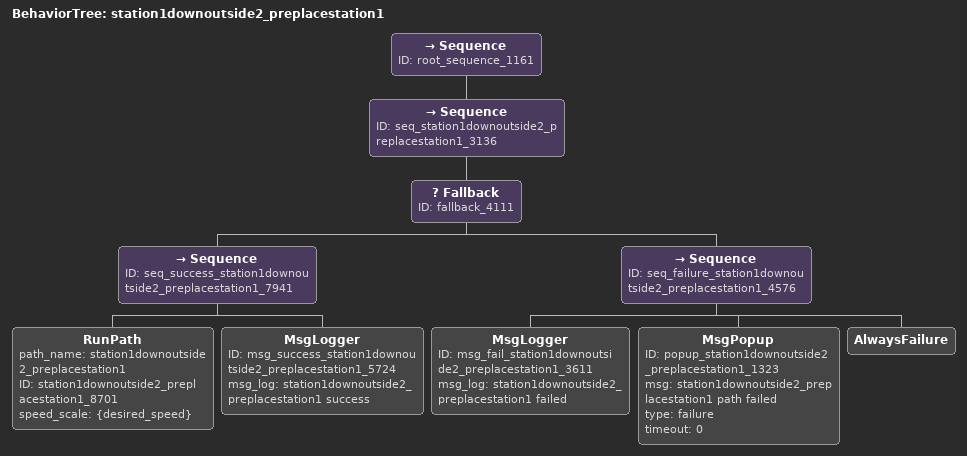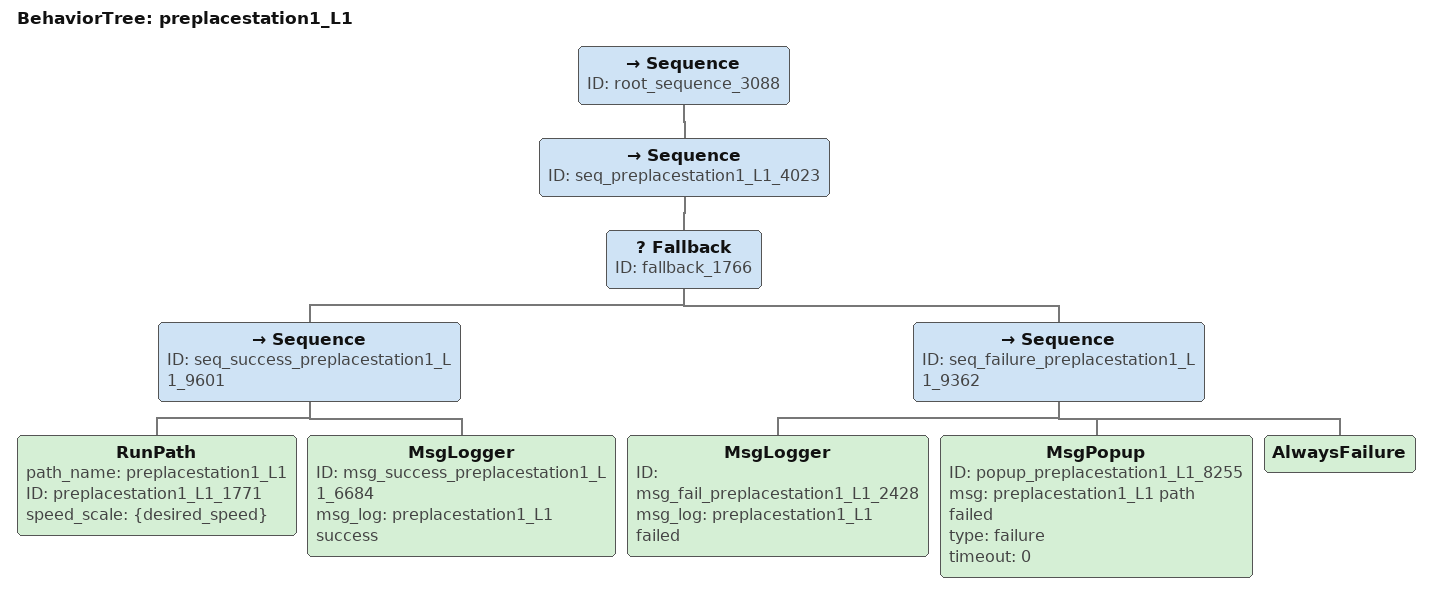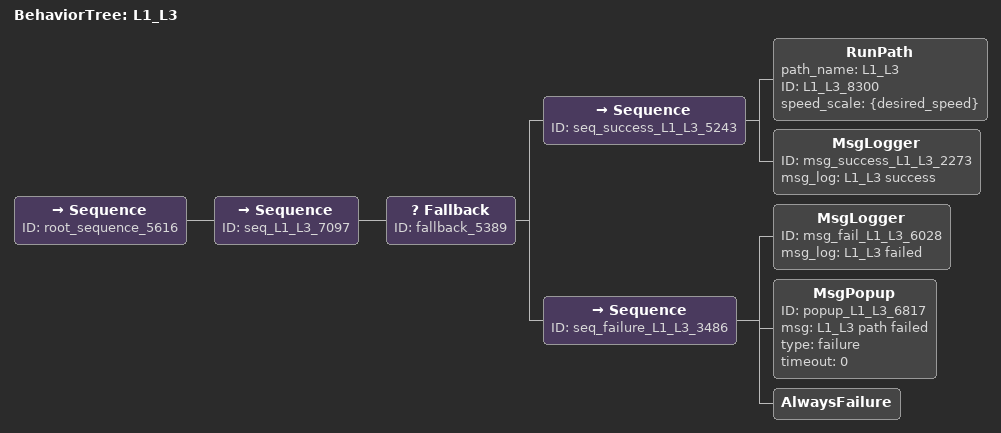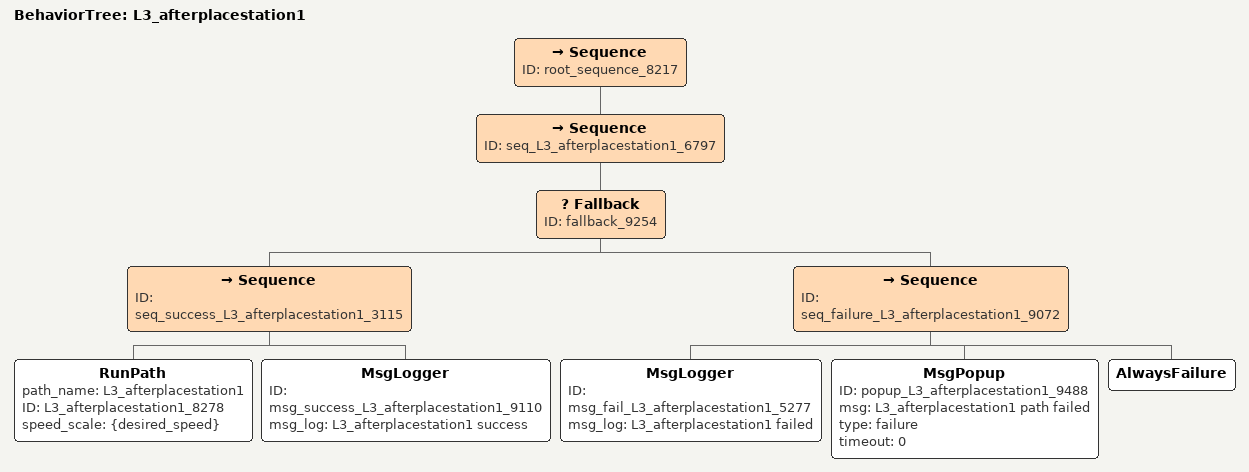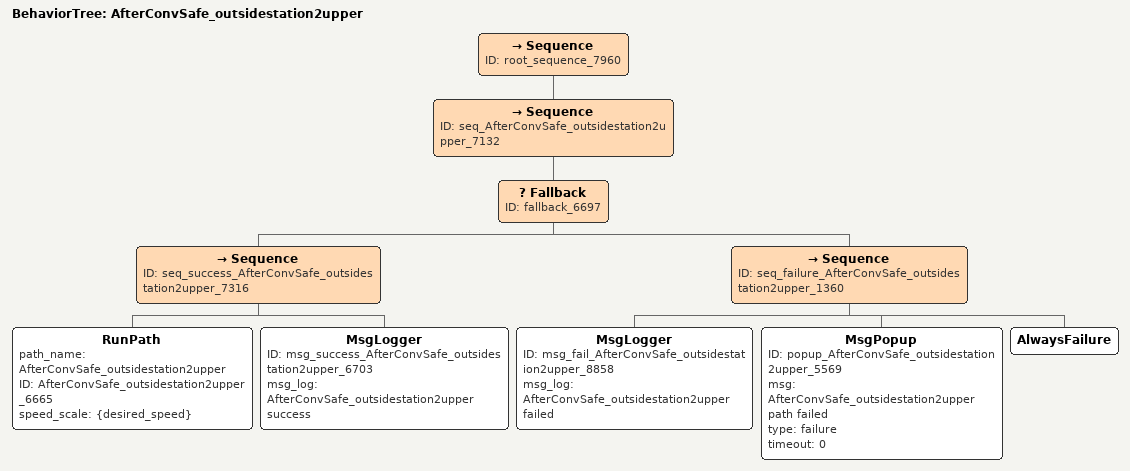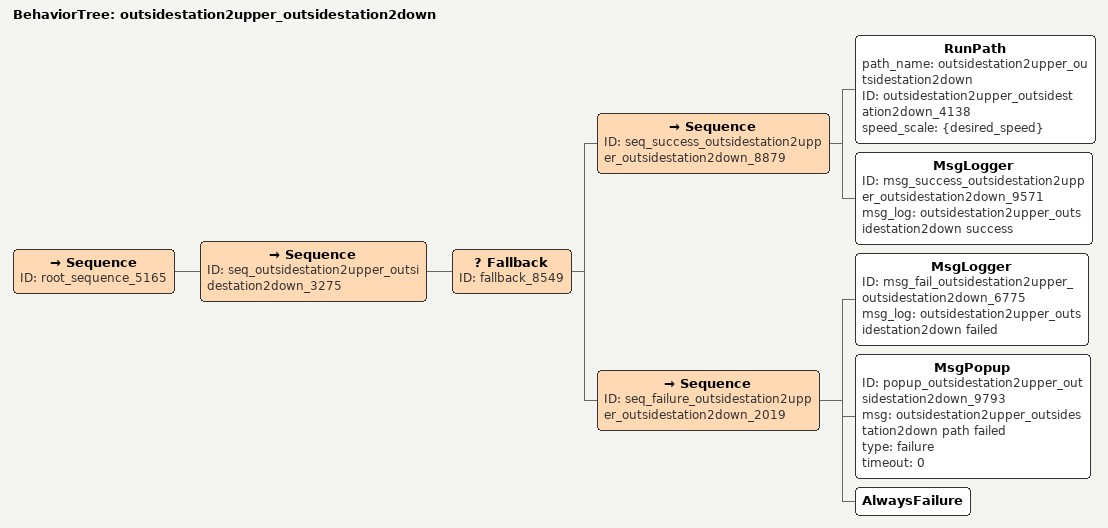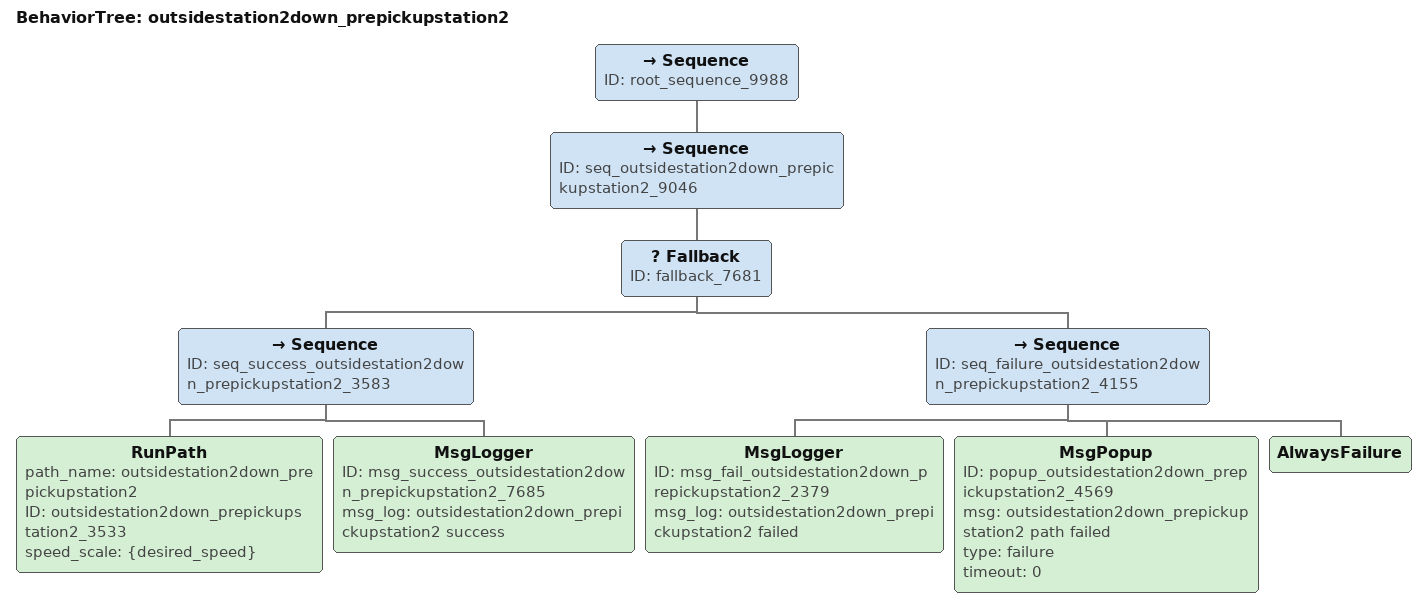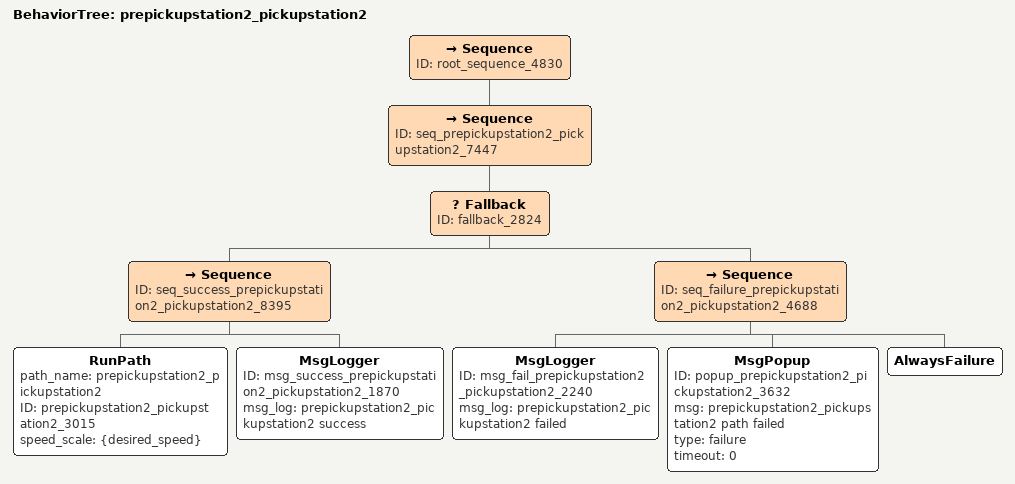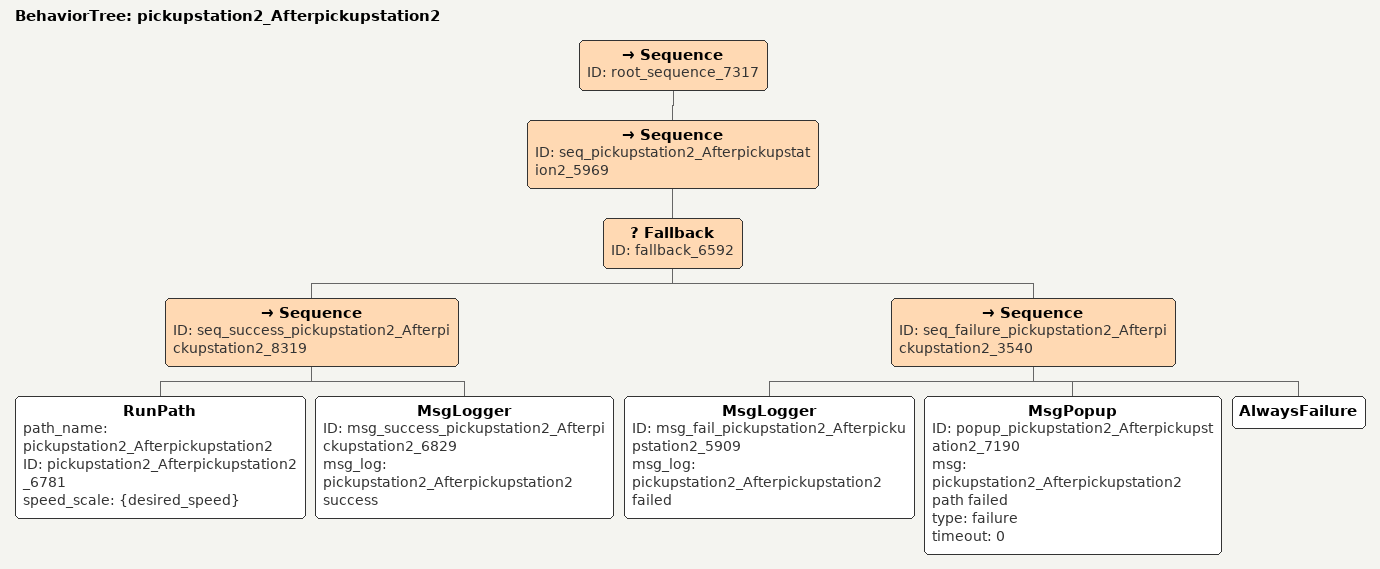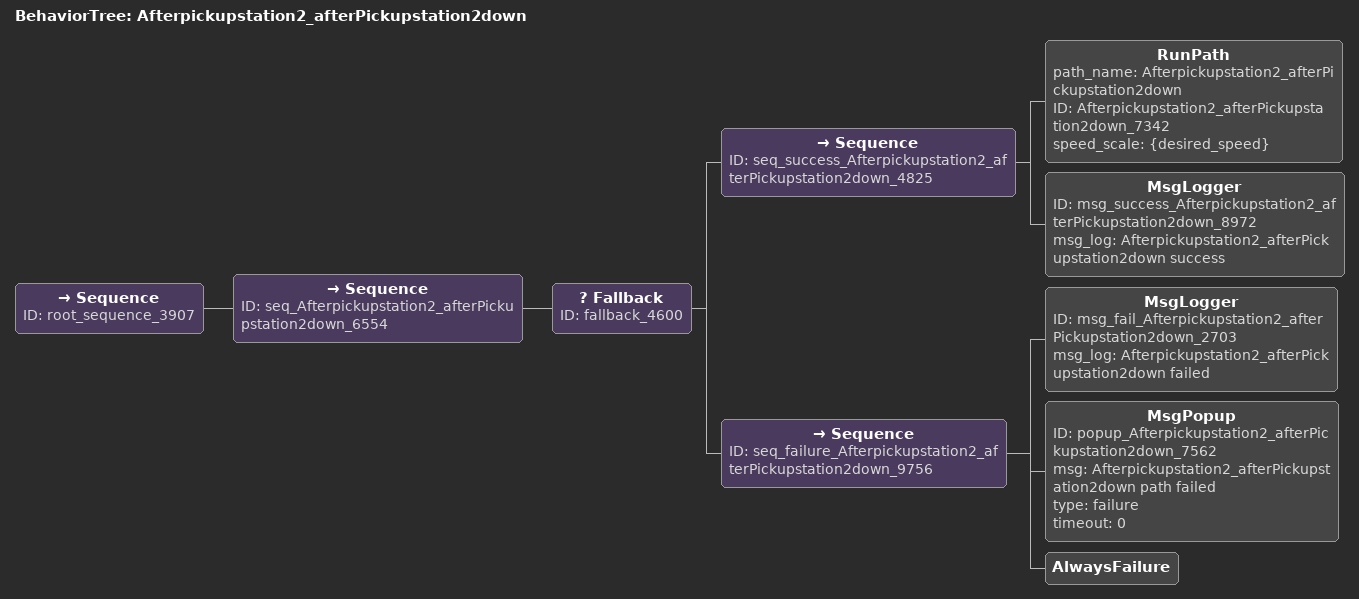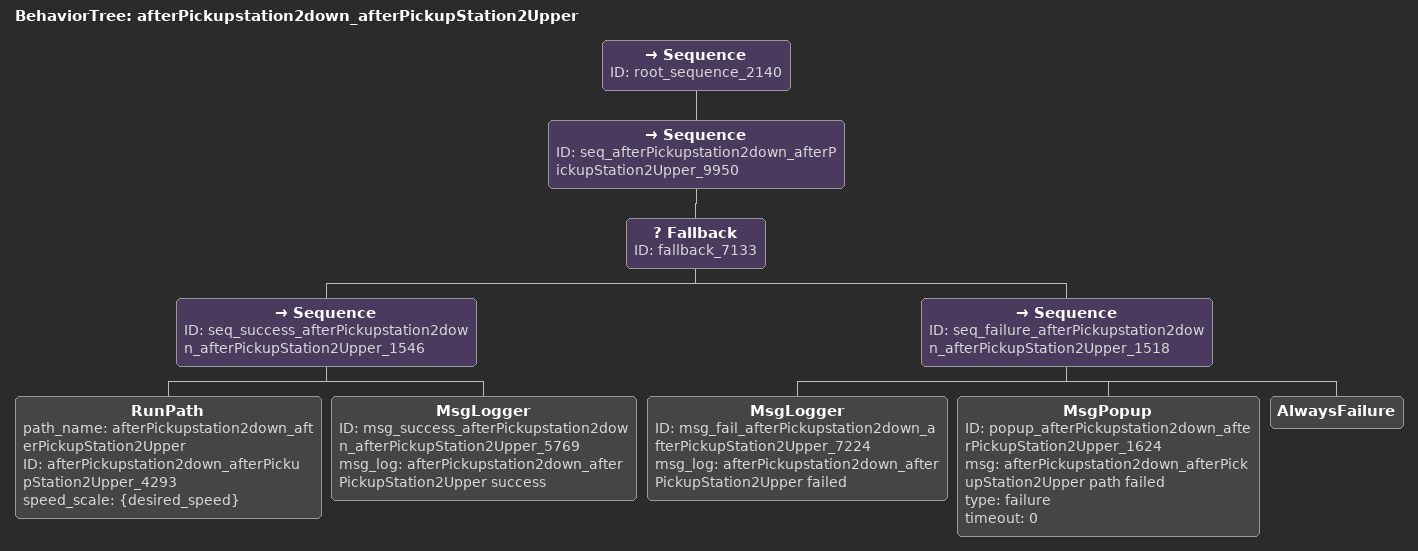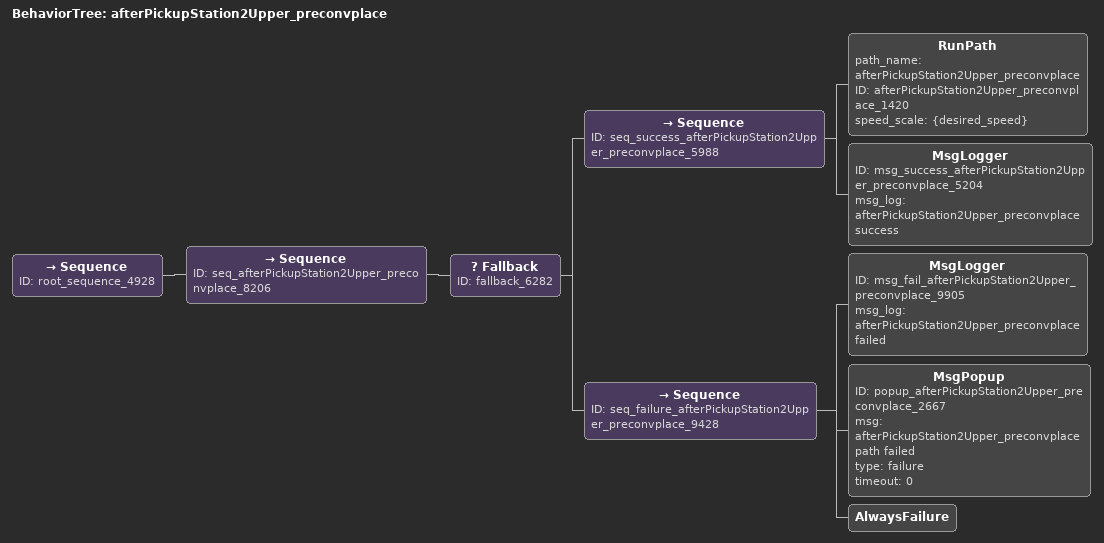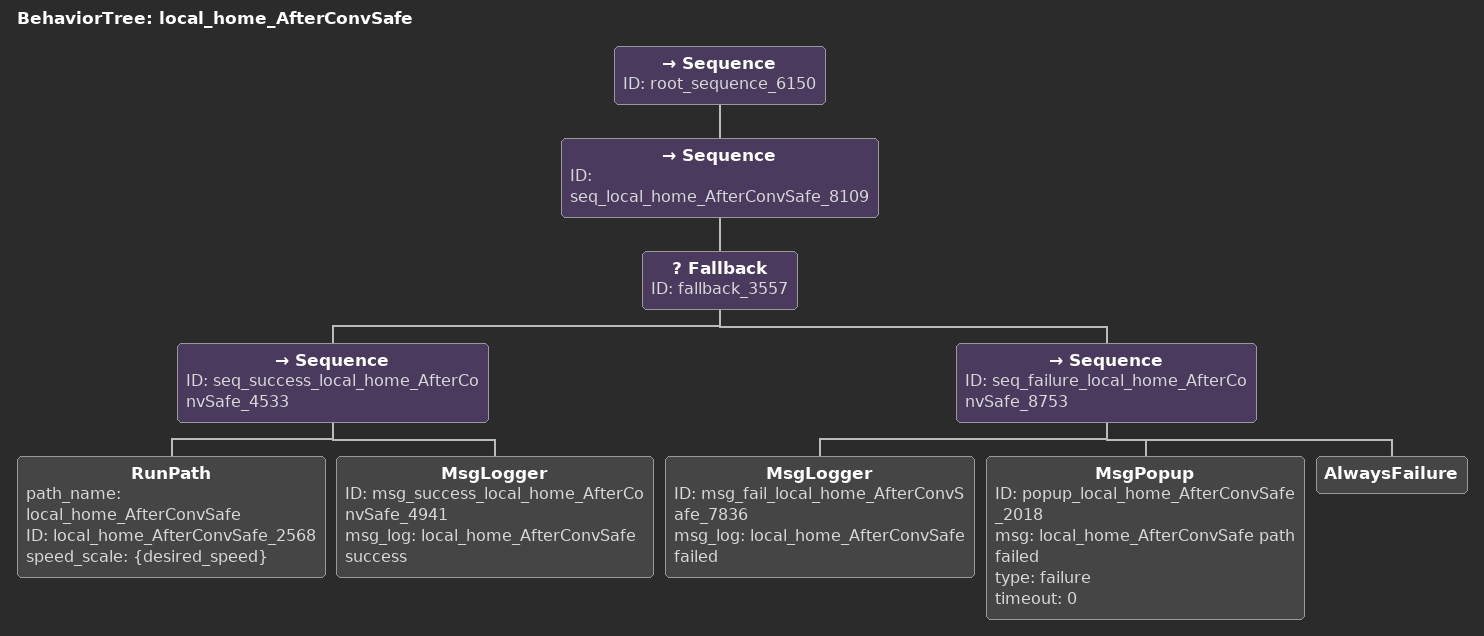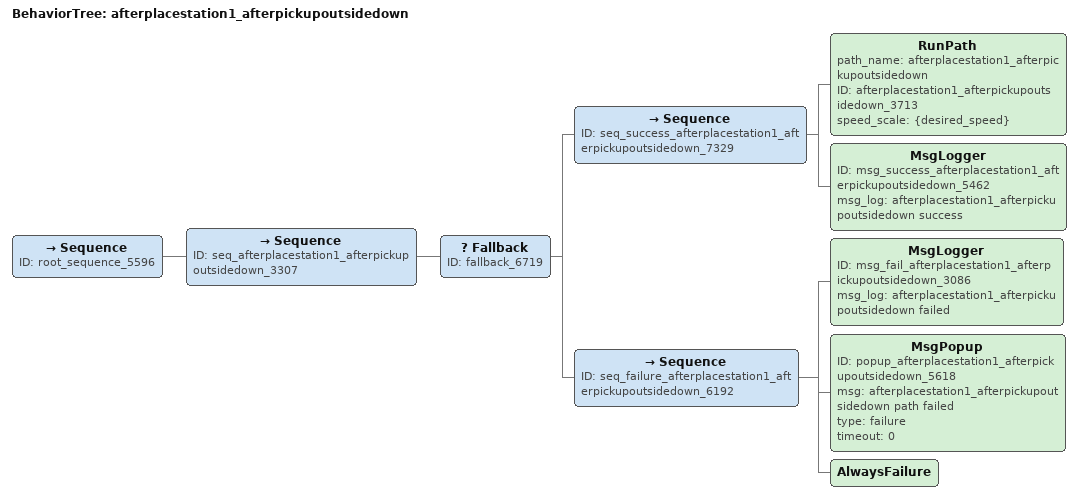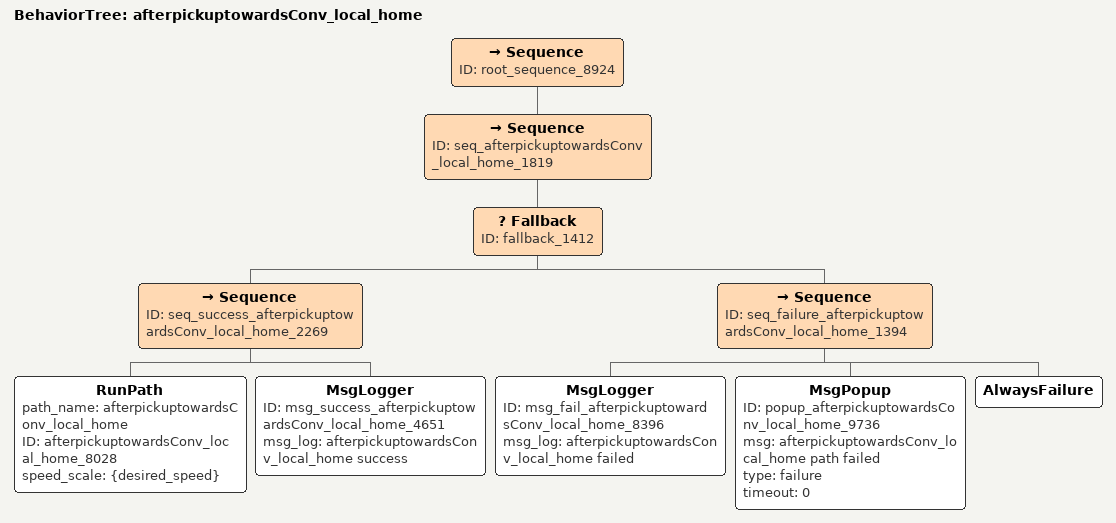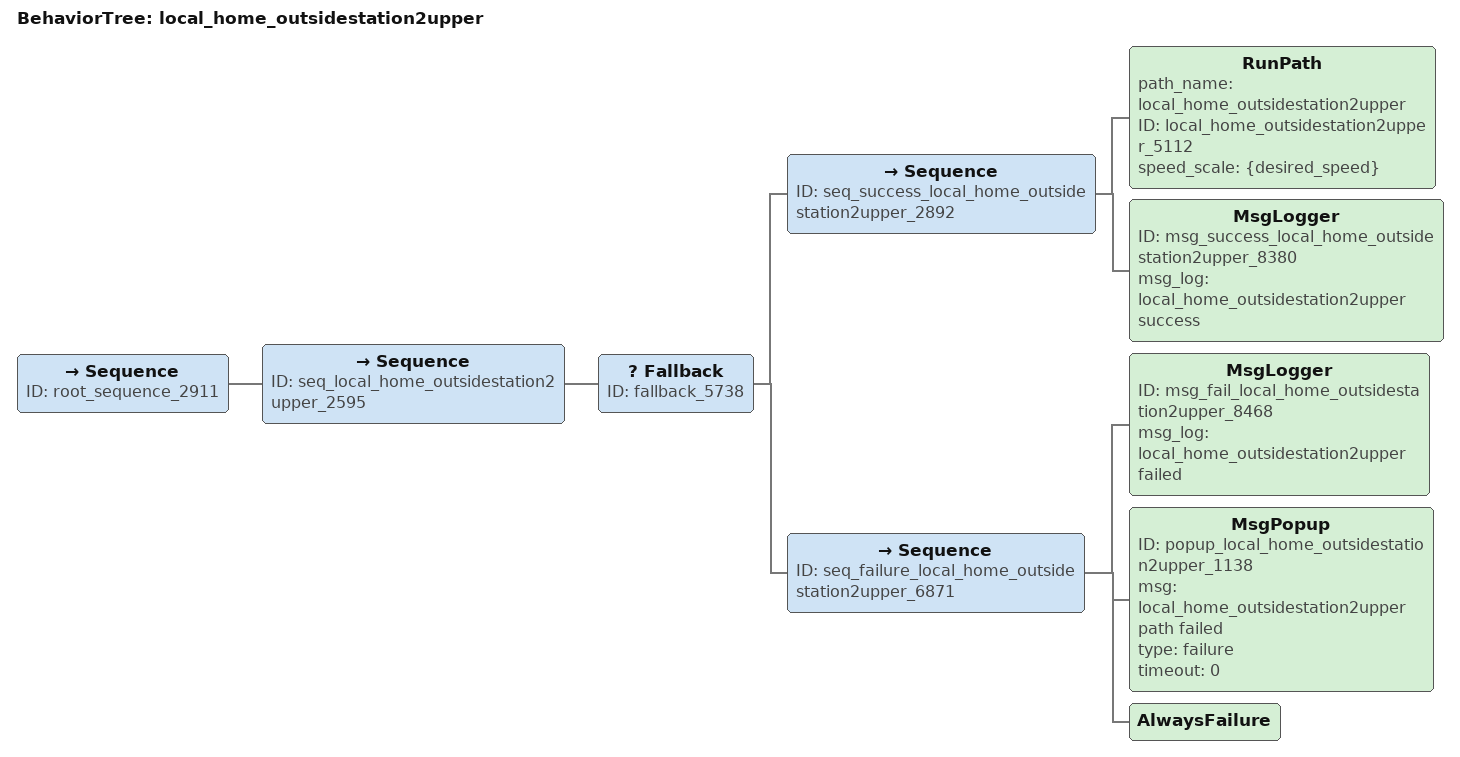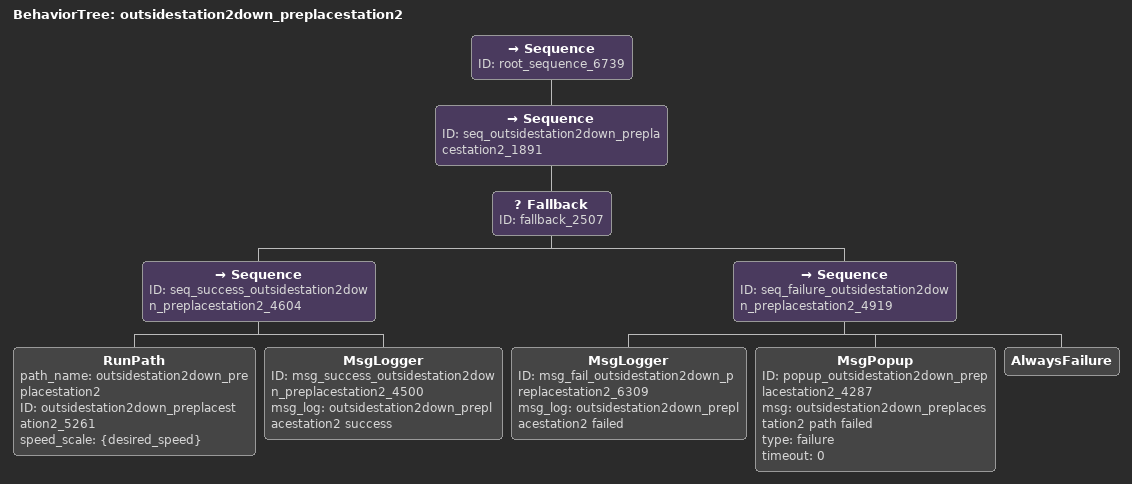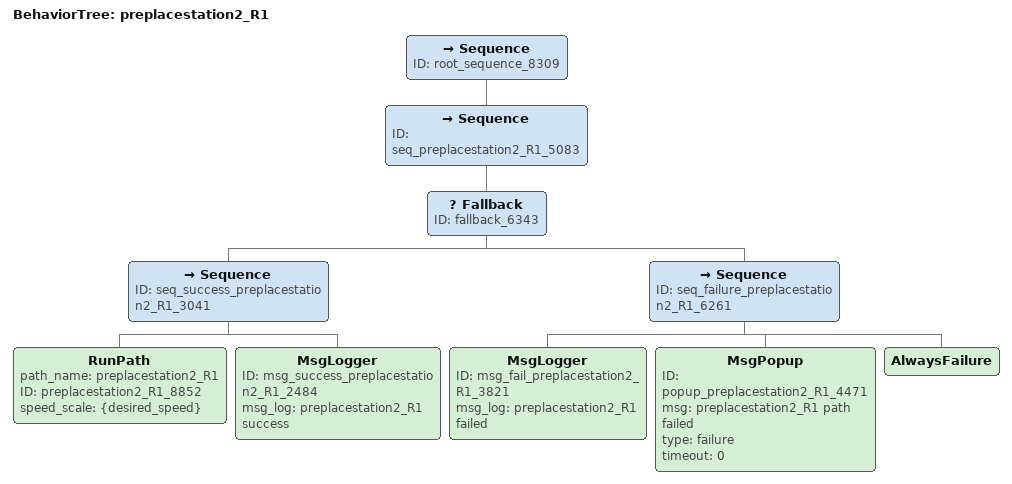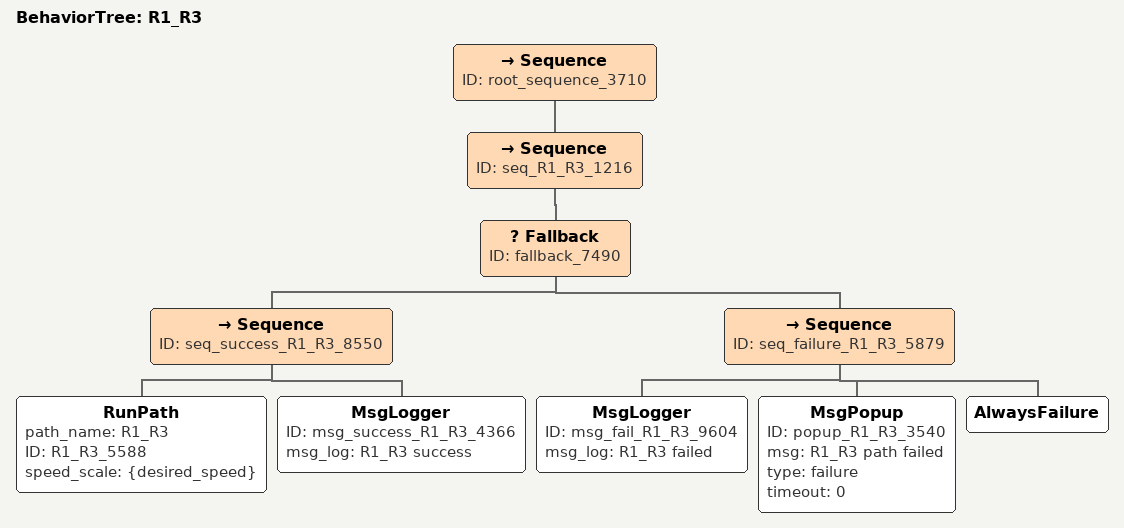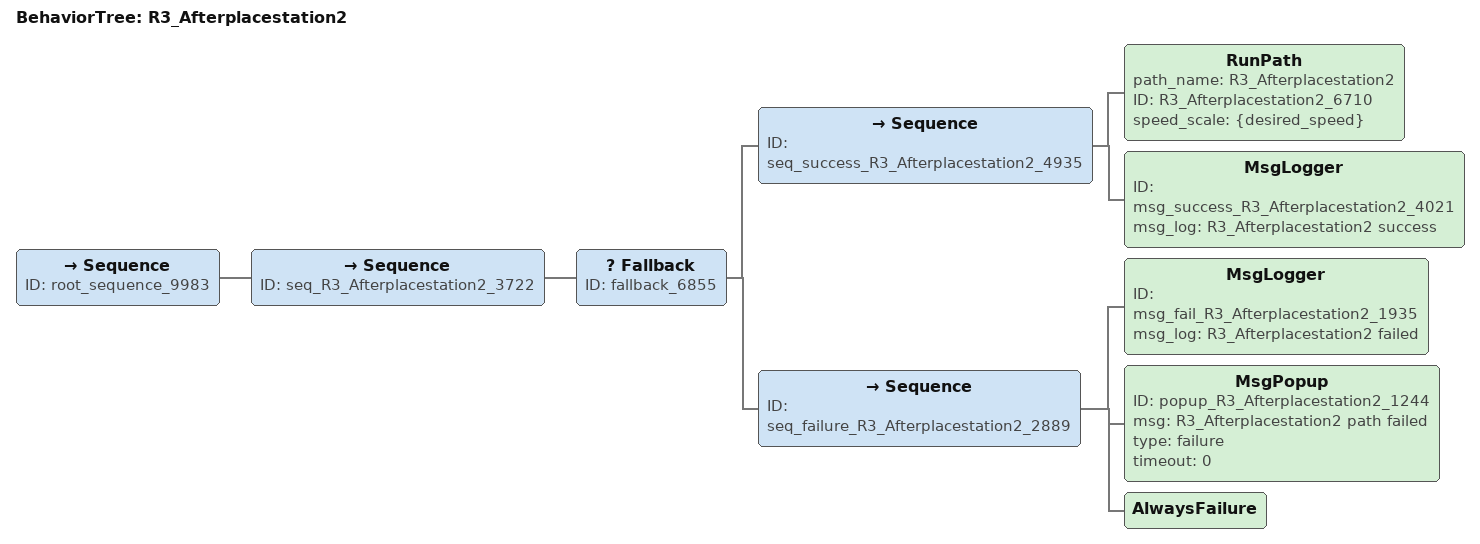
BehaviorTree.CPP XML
<BehaviorTree ID="station1downoutside2_preplacestation1" name="station1downoutside2_preplacestation1_7747">
    <Sequence ID="root_sequence_1161">
        <Sequence ID="seq_station1downoutside2_preplacestation1_3136">
            <Fallback ID="fallback_4111">
                <Sequence ID="seq_success_station1downoutside2_preplacestation1_7941">
                    <RunPath path_name="station1downoutside2_preplacestation1" ID="station1downoutside2_preplacestation1_8701" speed_scale="{desired_speed}"/>
                    <MsgLogger ID="msg_success_station1downoutside2_preplacestation1_5724" msg_log="station1downoutside2_preplacestation1 success"/>
                </Sequence>
                <Sequence ID="seq_failure_station1downoutside2_preplacestation1_4576">
                    <MsgLogger ID="msg_fail_station1downoutside2_preplacestation1_3611" msg_log="station1downoutside2_preplacestation1 failed"/>
                    <MsgPopup ID="popup_station1downoutside2_preplacestation1_1323" msg="station1downoutside2_preplacestation1 path failed" type="failure" timeout="0"/>
                    <AlwaysFailure/>
                </Sequence>
            </Fallback>
        </Sequence>
    </Sequence>
</BehaviorTree>

<BehaviorTree ID="preplacestation1_L1" name="preplacestation1_L1_5594">
    <Sequence ID="root_sequence_3088">
        <Sequence ID="seq_preplacestation1_L1_4023">
            <Fallback ID="fallback_1766">
                <Sequence ID="seq_success_preplacestation1_L1_9601">
                    <RunPath path_name="preplacestation1_L1" ID="preplacestation1_L1_1771" speed_scale="{desired_speed}"/>
                    <MsgLogger ID="msg_success_preplacestation1_L1_6684" msg_log="preplacestation1_L1 success"/>
                </Sequence>
                <Sequence ID="seq_failure_preplacestation1_L1_9362">
                    <MsgLogger ID="msg_fail_preplacestation1_L1_2428" msg_log="preplacestation1_L1 failed"/>
                    <MsgPopup ID="popup_preplacestation1_L1_8255" msg="preplacestation1_L1 path failed" type="failure" timeout="0"/>
                    <AlwaysFailure/>
                </Sequence>
            </Fallback>
        </Sequence>
    </Sequence>
</BehaviorTree>

<BehaviorTree ID="L1_L3" name="L1_L3_1804">
    <Sequence ID="root_sequence_5616">
        <Sequence ID="seq_L1_L3_7097">
            <Fallback ID="fallback_5389">
                <Sequence ID="seq_success_L1_L3_5243">
                    <RunPath path_name="L1_L3" ID="L1_L3_8300" speed_scale="{desired_speed}"/>
                    <MsgLogger ID="msg_success_L1_L3_2273" msg_log="L1_L3 success"/>
                </Sequence>
                <Sequence ID="seq_failure_L1_L3_3486">
                    <MsgLogger ID="msg_fail_L1_L3_6028" msg_log="L1_L3 failed"/>
                    <MsgPopup ID="popup_L1_L3_6817" msg="L1_L3 path failed" type="failure" timeout="0"/>
                    <AlwaysFailure/>
                </Sequence>
            </Fallback>
        </Sequence>
    </Sequence>
</BehaviorTree>

<BehaviorTree ID="L3_afterplacestation1" name="L3_afterplacestation1_6434">
    <Sequence ID="root_sequence_8217">
        <Sequence ID="seq_L3_afterplacestation1_6797">
            <Fallback ID="fallback_9254">
                <Sequence ID="seq_success_L3_afterplacestation1_3115">
                    <RunPath path_name="L3_afterplacestation1" ID="L3_afterplacestation1_8278" speed_scale="{desired_speed}"/>
                    <MsgLogger ID="msg_success_L3_afterplacestation1_9110" msg_log="L3_afterplacestation1 success"/>
                </Sequence>
                <Sequence ID="seq_failure_L3_afterplacestation1_9072">
                    <MsgLogger ID="msg_fail_L3_afterplacestation1_5277" msg_log="L3_afterplacestation1 failed"/>
                    <MsgPopup ID="popup_L3_afterplacestation1_9488" msg="L3_afterplacestation1 path failed" type="failure" timeout="0"/>
                    <AlwaysFailure/>
                </Sequence>
            </Fallback>
        </Sequence>
    </Sequence>
</BehaviorTree>

<BehaviorTree ID="AfterConvSafe_outsidestation2upper" name="AfterConvSafe_outsidestation2upper_8067">
    <Sequence ID="root_sequence_7960">
        <Sequence ID="seq_AfterConvSafe_outsidestation2upper_7132">
            <Fallback ID="fallback_6697">
                <Sequence ID="seq_success_AfterConvSafe_outsidestation2upper_7316">
                    <RunPath path_name="AfterConvSafe_outsidestation2upper" ID="AfterConvSafe_outsidestation2upper_6665" speed_scale="{desired_speed}"/>
                    <MsgLogger ID="msg_success_AfterConvSafe_outsidestation2upper_6703" msg_log="AfterConvSafe_outsidestation2upper success"/>
                </Sequence>
                <Sequence ID="seq_failure_AfterConvSafe_outsidestation2upper_1360">
                    <MsgLogger ID="msg_fail_AfterConvSafe_outsidestation2upper_8858" msg_log="AfterConvSafe_outsidestation2upper failed"/>
                    <MsgPopup ID="popup_AfterConvSafe_outsidestation2upper_5569" msg="AfterConvSafe_outsidestation2upper path failed" type="failure" timeout="0"/>
                    <AlwaysFailure/>
                </Sequence>
            </Fallback>
        </Sequence>
    </Sequence>
</BehaviorTree>

<BehaviorTree ID="outsidestation2upper_outsidestation2down" name="outsidestation2upper_outsidestation2down_4306">
    <Sequence ID="root_sequence_5165">
        <Sequence ID="seq_outsidestation2upper_outsidestation2down_3275">
            <Fallback ID="fallback_8549">
                <Sequence ID="seq_success_outsidestation2upper_outsidestation2down_8879">
                    <RunPath path_name="outsidestation2upper_outsidestation2down" ID="outsidestation2upper_outsidestation2down_4138" speed_scale="{desired_speed}"/>
                    <MsgLogger ID="msg_success_outsidestation2upper_outsidestation2down_9571" msg_log="outsidestation2upper_outsidestation2down success"/>
                </Sequence>
                <Sequence ID="seq_failure_outsidestation2upper_outsidestation2down_2019">
                    <MsgLogger ID="msg_fail_outsidestation2upper_outsidestation2down_6775" msg_log="outsidestation2upper_outsidestation2down failed"/>
                    <MsgPopup ID="popup_outsidestation2upper_outsidestation2down_9793" msg="outsidestation2upper_outsidestation2down path failed" type="failure" timeout="0"/>
                    <AlwaysFailure/>
                </Sequence>
            </Fallback>
        </Sequence>
    </Sequence>
</BehaviorTree>

<BehaviorTree ID="outsidestation2down_prepickupstation2" name="outsidestation2down_prepickupstation2_2948">
    <Sequence ID="root_sequence_9988">
        <Sequence ID="seq_outsidestation2down_prepickupstation2_9046">
            <Fallback ID="fallback_7681">
                <Sequence ID="seq_success_outsidestation2down_prepickupstation2_3583">
                    <RunPath path_name="outsidestation2down_prepickupstation2" ID="outsidestation2down_prepickupstation2_3533" speed_scale="{desired_speed}"/>
                    <MsgLogger ID="msg_success_outsidestation2down_prepickupstation2_7685" msg_log="outsidestation2down_prepickupstation2 success"/>
                </Sequence>
                <Sequence ID="seq_failure_outsidestation2down_prepickupstation2_4155">
                    <MsgLogger ID="msg_fail_outsidestation2down_prepickupstation2_2379" msg_log="outsidestation2down_prepickupstation2 failed"/>
                    <MsgPopup ID="popup_outsidestation2down_prepickupstation2_4569" msg="outsidestation2down_prepickupstation2 path failed" type="failure" timeout="0"/>
                    <AlwaysFailure/>
                </Sequence>
            </Fallback>
        </Sequence>
    </Sequence>
</BehaviorTree>

<BehaviorTree ID="prepickupstation2_pickupstation2" name="prepickupstation2_pickupstation2_2047">
    <Sequence ID="root_sequence_4830">
        <Sequence ID="seq_prepickupstation2_pickupstation2_7447">
            <Fallback ID="fallback_2824">
                <Sequence ID="seq_success_prepickupstation2_pickupstation2_8395">
                    <RunPath path_name="prepickupstation2_pickupstation2" ID="prepickupstation2_pickupstation2_3015" speed_scale="{desired_speed}"/>
                    <MsgLogger ID="msg_success_prepickupstation2_pickupstation2_1870" msg_log="prepickupstation2_pickupstation2 success"/>
                </Sequence>
                <Sequence ID="seq_failure_prepickupstation2_pickupstation2_4688">
                    <MsgLogger ID="msg_fail_prepickupstation2_pickupstation2_2240" msg_log="prepickupstation2_pickupstation2 failed"/>
                    <MsgPopup ID="popup_prepickupstation2_pickupstation2_3632" msg="prepickupstation2_pickupstation2 path failed" type="failure" timeout="0"/>
                    <AlwaysFailure/>
                </Sequence>
            </Fallback>
        </Sequence>
    </Sequence>
</BehaviorTree>

<BehaviorTree ID="pickupstation2_Afterpickupstation2" name="pickupstation2_Afterpickupstation2_4707">
    <Sequence ID="root_sequence_7317">
        <Sequence ID="seq_pickupstation2_Afterpickupstation2_5969">
            <Fallback ID="fallback_6592">
                <Sequence ID="seq_success_pickupstation2_Afterpickupstation2_8319">
                    <RunPath path_name="pickupstation2_Afterpickupstation2" ID="pickupstation2_Afterpickupstation2_6781" speed_scale="{desired_speed}"/>
                    <MsgLogger ID="msg_success_pickupstation2_Afterpickupstation2_6829" msg_log="pickupstation2_Afterpickupstation2 success"/>
                </Sequence>
                <Sequence ID="seq_failure_pickupstation2_Afterpickupstation2_3540">
                    <MsgLogger ID="msg_fail_pickupstation2_Afterpickupstation2_5909" msg_log="pickupstation2_Afterpickupstation2 failed"/>
                    <MsgPopup ID="popup_pickupstation2_Afterpickupstation2_7190" msg="pickupstation2_Afterpickupstation2 path failed" type="failure" timeout="0"/>
                    <AlwaysFailure/>
                </Sequence>
            </Fallback>
        </Sequence>
    </Sequence>
</BehaviorTree>

<BehaviorTree ID="Afterpickupstation2_afterPickupstation2down" name="Afterpickupstation2_afterPickupstation2down_3897">
    <Sequence ID="root_sequence_3907">
        <Sequence ID="seq_Afterpickupstation2_afterPickupstation2down_6554">
            <Fallback ID="fallback_4600">
                <Sequence ID="seq_success_Afterpickupstation2_afterPickupstation2down_4825">
                    <RunPath path_name="Afterpickupstation2_afterPickupstation2down" ID="Afterpickupstation2_afterPickupstation2down_7342" speed_scale="{desired_speed}"/>
                    <MsgLogger ID="msg_success_Afterpickupstation2_afterPickupstation2down_8972" msg_log="Afterpickupstation2_afterPickupstation2down success"/>
                </Sequence>
                <Sequence ID="seq_failure_Afterpickupstation2_afterPickupstation2down_9756">
                    <MsgLogger ID="msg_fail_Afterpickupstation2_afterPickupstation2down_2703" msg_log="Afterpickupstation2_afterPickupstation2down failed"/>
                    <MsgPopup ID="popup_Afterpickupstation2_afterPickupstation2down_7562" msg="Afterpickupstation2_afterPickupstation2down path failed" type="failure" timeout="0"/>
                    <AlwaysFailure/>
                </Sequence>
            </Fallback>
        </Sequence>
    </Sequence>
</BehaviorTree>

<BehaviorTree ID="afterPickupstation2down_afterPickupStation2Upper" name="afterPickupstation2down_afterPickupStation2Upper_4599">
    <Sequence ID="root_sequence_2140">
        <Sequence ID="seq_afterPickupstation2down_afterPickupStation2Upper_9950">
            <Fallback ID="fallback_7133">
                <Sequence ID="seq_success_afterPickupstation2down_afterPickupStation2Upper_1546">
                    <RunPath path_name="afterPickupstation2down_afterPickupStation2Upper" ID="afterPickupstation2down_afterPickupStation2Upper_4293" speed_scale="{desired_speed}"/>
                    <MsgLogger ID="msg_success_afterPickupstation2down_afterPickupStation2Upper_5769" msg_log="afterPickupstation2down_afterPickupStation2Upper success"/>
                </Sequence>
                <Sequence ID="seq_failure_afterPickupstation2down_afterPickupStation2Upper_1518">
                    <MsgLogger ID="msg_fail_afterPickupstation2down_afterPickupStation2Upper_7224" msg_log="afterPickupstation2down_afterPickupStation2Upper failed"/>
                    <MsgPopup ID="popup_afterPickupstation2down_afterPickupStation2Upper_1624" msg="afterPickupstation2down_afterPickupStation2Upper path failed" type="failure" timeout="0"/>
                    <AlwaysFailure/>
                </Sequence>
            </Fallback>
        </Sequence>
    </Sequence>
</BehaviorTree>

<BehaviorTree ID="afterPickupStation2Upper_preconvplace" name="afterPickupStation2Upper_preconvplace_5164">
    <Sequence ID="root_sequence_4928">
        <Sequence ID="seq_afterPickupStation2Upper_preconvplace_8206">
            <Fallback ID="fallback_6282">
                <Sequence ID="seq_success_afterPickupStation2Upper_preconvplace_5988">
                    <RunPath path_name="afterPickupStation2Upper_preconvplace" ID="afterPickupStation2Upper_preconvplace_1420" speed_scale="{desired_speed}"/>
                    <MsgLogger ID="msg_success_afterPickupStation2Upper_preconvplace_5204" msg_log="afterPickupStation2Upper_preconvplace success"/>
                </Sequence>
                <Sequence ID="seq_failure_afterPickupStation2Upper_preconvplace_9428">
                    <MsgLogger ID="msg_fail_afterPickupStation2Upper_preconvplace_9905" msg_log="afterPickupStation2Upper_preconvplace failed"/>
                    <MsgPopup ID="popup_afterPickupStation2Upper_preconvplace_2667" msg="afterPickupStation2Upper_preconvplace path failed" type="failure" timeout="0"/>
                    <AlwaysFailure/>
                </Sequence>
            </Fallback>
        </Sequence>
    </Sequence>
</BehaviorTree>

<BehaviorTree ID="local_home_AfterConvSafe" name="local_home_AfterConvSafe_5287">
    <Sequence ID="root_sequence_6150">
        <Sequence ID="seq_local_home_AfterConvSafe_8109">
            <Fallback ID="fallback_3557">
                <Sequence ID="seq_success_local_home_AfterConvSafe_4533">
                    <RunPath path_name="local_home_AfterConvSafe" ID="local_home_AfterConvSafe_2568" speed_scale="{desired_speed}"/>
                    <MsgLogger ID="msg_success_local_home_AfterConvSafe_4941" msg_log="local_home_AfterConvSafe success"/>
                </Sequence>
                <Sequence ID="seq_failure_local_home_AfterConvSafe_8753">
                    <MsgLogger ID="msg_fail_local_home_AfterConvSafe_7836" msg_log="local_home_AfterConvSafe failed"/>
                    <MsgPopup ID="popup_local_home_AfterConvSafe_2018" msg="local_home_AfterConvSafe path failed" type="failure" timeout="0"/>
                    <AlwaysFailure/>
                </Sequence>
            </Fallback>
        </Sequence>
    </Sequence>
</BehaviorTree>

<BehaviorTree ID="afterplacestation1_afterpickupoutsidedown" name="afterplacestation1_afterpickupoutsidedown_2365">
    <Sequence ID="root_sequence_5596">
        <Sequence ID="seq_afterplacestation1_afterpickupoutsidedown_3307">
            <Fallback ID="fallback_6719">
                <Sequence ID="seq_success_afterplacestation1_afterpickupoutsidedown_7329">
                    <RunPath path_name="afterplacestation1_afterpickupoutsidedown" ID="afterplacestation1_afterpickupoutsidedown_3713" speed_scale="{desired_speed}"/>
                    <MsgLogger ID="msg_success_afterplacestation1_afterpickupoutsidedown_5462" msg_log="afterplacestation1_afterpickupoutsidedown success"/>
                </Sequence>
                <Sequence ID="seq_failure_afterplacestation1_afterpickupoutsidedown_6192">
                    <MsgLogger ID="msg_fail_afterplacestation1_afterpickupoutsidedown_3086" msg_log="afterplacestation1_afterpickupoutsidedown failed"/>
                    <MsgPopup ID="popup_afterplacestation1_afterpickupoutsidedown_5618" msg="afterplacestation1_afterpickupoutsidedown path failed" type="failure" timeout="0"/>
                    <AlwaysFailure/>
                </Sequence>
            </Fallback>
        </Sequence>
    </Sequence>
</BehaviorTree>

<BehaviorTree ID="afterpickuptowardsConv_local_home" name="afterpickuptowardsConv_local_home_8020">
    <Sequence ID="root_sequence_8924">
        <Sequence ID="seq_afterpickuptowardsConv_local_home_1819">
            <Fallback ID="fallback_1412">
                <Sequence ID="seq_success_afterpickuptowardsConv_local_home_2269">
                    <RunPath path_name="afterpickuptowardsConv_local_home" ID="afterpickuptowardsConv_local_home_8028" speed_scale="{desired_speed}"/>
                    <MsgLogger ID="msg_success_afterpickuptowardsConv_local_home_4651" msg_log="afterpickuptowardsConv_local_home success"/>
                </Sequence>
                <Sequence ID="seq_failure_afterpickuptowardsConv_local_home_1394">
                    <MsgLogger ID="msg_fail_afterpickuptowardsConv_local_home_8396" msg_log="afterpickuptowardsConv_local_home failed"/>
                    <MsgPopup ID="popup_afterpickuptowardsConv_local_home_9736" msg="afterpickuptowardsConv_local_home path failed" type="failure" timeout="0"/>
                    <AlwaysFailure/>
                </Sequence>
            </Fallback>
        </Sequence>
    </Sequence>
</BehaviorTree>

<BehaviorTree ID="local_home_outsidestation2upper" name="local_home_outsidestation2upper_1417">
    <Sequence ID="root_sequence_2911">
        <Sequence ID="seq_local_home_outsidestation2upper_2595">
            <Fallback ID="fallback_5738">
                <Sequence ID="seq_success_local_home_outsidestation2upper_2892">
                    <RunPath path_name="local_home_outsidestation2upper" ID="local_home_outsidestation2upper_5112" speed_scale="{desired_speed}"/>
                    <MsgLogger ID="msg_success_local_home_outsidestation2upper_8380" msg_log="local_home_outsidestation2upper success"/>
                </Sequence>
                <Sequence ID="seq_failure_local_home_outsidestation2upper_6871">
                    <MsgLogger ID="msg_fail_local_home_outsidestation2upper_8468" msg_log="local_home_outsidestation2upper failed"/>
                    <MsgPopup ID="popup_local_home_outsidestation2upper_1138" msg="local_home_outsidestation2upper path failed" type="failure" timeout="0"/>
                    <AlwaysFailure/>
                </Sequence>
            </Fallback>
        </Sequence>
    </Sequence>
</BehaviorTree>

<BehaviorTree ID="outsidestation2down_preplacestation2" name="outsidestation2down_preplacestation2_2346">
    <Sequence ID="root_sequence_6739">
        <Sequence ID="seq_outsidestation2down_preplacestation2_1891">
            <Fallback ID="fallback_2507">
                <Sequence ID="seq_success_outsidestation2down_preplacestation2_4604">
                    <RunPath path_name="outsidestation2down_preplacestation2" ID="outsidestation2down_preplacestation2_5261" speed_scale="{desired_speed}"/>
                    <MsgLogger ID="msg_success_outsidestation2down_preplacestation2_4500" msg_log="outsidestation2down_preplacestation2 success"/>
                </Sequence>
                <Sequence ID="seq_failure_outsidestation2down_preplacestation2_4919">
                    <MsgLogger ID="msg_fail_outsidestation2down_preplacestation2_6309" msg_log="outsidestation2down_preplacestation2 failed"/>
                    <MsgPopup ID="popup_outsidestation2down_preplacestation2_4287" msg="outsidestation2down_preplacestation2 path failed" type="failure" timeout="0"/>
                    <AlwaysFailure/>
                </Sequence>
            </Fallback>
        </Sequence>
    </Sequence>
</BehaviorTree>

<BehaviorTree ID="preplacestation2_R1" name="preplacestation2_R1_4814">
    <Sequence ID="root_sequence_8309">
        <Sequence ID="seq_preplacestation2_R1_5083">
            <Fallback ID="fallback_6343">
                <Sequence ID="seq_success_preplacestation2_R1_3041">
                    <RunPath path_name="preplacestation2_R1" ID="preplacestation2_R1_8852" speed_scale="{desired_speed}"/>
                    <MsgLogger ID="msg_success_preplacestation2_R1_2484" msg_log="preplacestation2_R1 success"/>
                </Sequence>
                <Sequence ID="seq_failure_preplacestation2_R1_6261">
                    <MsgLogger ID="msg_fail_preplacestation2_R1_3821" msg_log="preplacestation2_R1 failed"/>
                    <MsgPopup ID="popup_preplacestation2_R1_4471" msg="preplacestation2_R1 path failed" type="failure" timeout="0"/>
                    <AlwaysFailure/>
                </Sequence>
            </Fallback>
        </Sequence>
    </Sequence>
</BehaviorTree>

<BehaviorTree ID="R1_R3" name="R1_R3_7378">
    <Sequence ID="root_sequence_3710">
        <Sequence ID="seq_R1_R3_1216">
            <Fallback ID="fallback_7490">
                <Sequence ID="seq_success_R1_R3_8550">
                    <RunPath path_name="R1_R3" ID="R1_R3_5588" speed_scale="{desired_speed}"/>
                    <MsgLogger ID="msg_success_R1_R3_4366" msg_log="R1_R3 success"/>
                </Sequence>
                <Sequence ID="seq_failure_R1_R3_5879">
                    <MsgLogger ID="msg_fail_R1_R3_9604" msg_log="R1_R3 failed"/>
                    <MsgPopup ID="popup_R1_R3_3540" msg="R1_R3 path failed" type="failure" timeout="0"/>
                    <AlwaysFailure/>
                </Sequence>
            </Fallback>
        </Sequence>
    </Sequence>
</BehaviorTree>

<BehaviorTree ID="R3_Afterplacestation2" name="R3_Afterplacestation2_7157">
    <Sequence ID="root_sequence_9983">
        <Sequence ID="seq_R3_Afterplacestation2_3722">
            <Fallback ID="fallback_6855">
                <Sequence ID="seq_success_R3_Afterplacestation2_4935">
                    <RunPath path_name="R3_Afterplacestation2" ID="R3_Afterplacestation2_6710" speed_scale="{desired_speed}"/>
                    <MsgLogger ID="msg_success_R3_Afterplacestation2_4021" msg_log="R3_Afterplacestation2 success"/>
                </Sequence>
                <Sequence ID="seq_failure_R3_Afterplacestation2_2889">
                    <MsgLogger ID="msg_fail_R3_Afterplacestation2_1935" msg_log="R3_Afterplacestation2 failed"/>
                    <MsgPopup ID="popup_R3_Afterplacestation2_1244" msg="R3_Afterplacestation2 path failed" type="failure" timeout="0"/>
                    <AlwaysFailure/>
                </Sequence>
            </Fallback>
        </Sequence>
    </Sequence>
</BehaviorTree>
